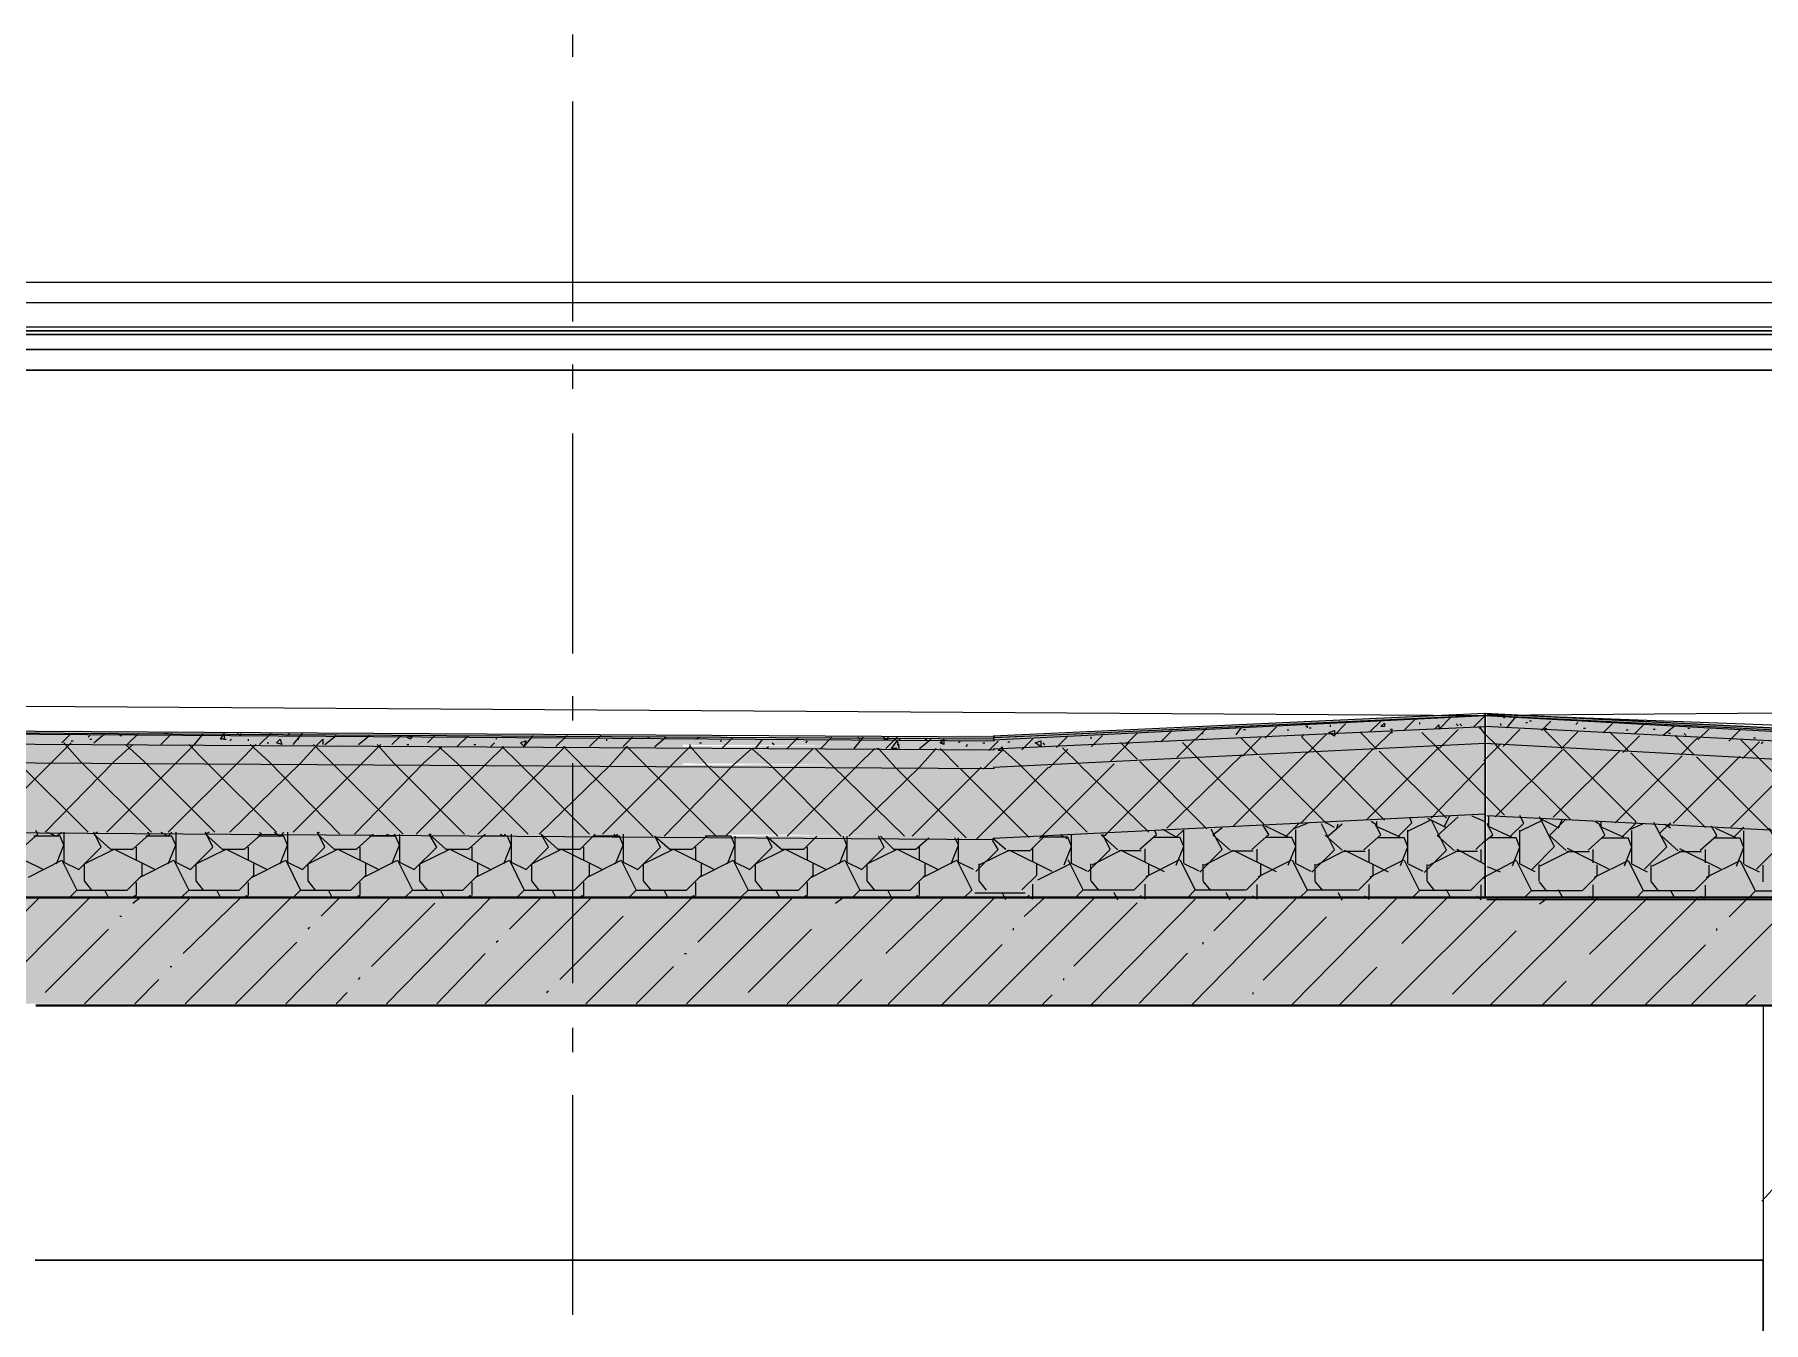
# Model space of a CAD drawing. Header units: millimetres. Extents: x -135211 to 49383, y -8033 to 228499.
# Drawn here: x -66370 to -62445, y 10819 to 13744 of the extents above; entities that cross this region are included whole.
import ezdxf

# ---------------------------------------------------------------- set-up
doc = ezdxf.new("R2010")
doc.units = ezdxf.units.MM
doc.layers.add('PDF _Геометрия', color=7, linetype='Continuous', true_color=0x1d1d1d)
doc.layers.add('PDF _Сплошная заливка', color=7, linetype='Continuous', true_color=0xffffff)

msp = doc.modelspace()

# ---------------------------------------------------------------- hatches: boundary and pattern name
at = {"layer": 'PDF _Сплошная заливка', "transparency": 33554559}
h = msp.add_hatch(color=256, dxfattribs=at)
h.paths.add_polyline_path([(-63163, 12198.6), (-63332.3, 12190.1), (-63421.2, 12185.9), (-63590.6, 12177.4), (-63679.5, 12173.2), (-63848.8, 12164.7), (-63937.7, 12160.5), (-64107, 12152), (-64797, 12147.8), (-64797, 12152), (-66007.6, 12160.5), (-66608.7, 12164.7), (-67819.4, 12173.2), (-68424.7, 12173.2), (-68424.7, 12147.8), (-67730.5, 12147.8), (-65647.8, 12135.1), (-64957.8, 12130.9), (-64102.8, 12126.6), (-64102.8, 12130.9), (-63171.5, 12173.2), (-63078.4, 12173.2), (-63078.4, 12198.6)])
h.paths.add_polyline_path([(-76467.6, 12274.8), (-76985.2, 12286), (-77245.3, 12286), (-77245.3, 12262.1), (-77047.5, 12262.1), (-76852.8, 12257.9), (-76653.8, 12253.6), (-76459.1, 12249.4), (-76260.1, 12245.2), (-76065.4, 12240.9), (-75866.5, 12236.7), (-75671.7, 12232.5), (-75472.8, 12228.2), (-75083.3, 12219.8), (-74884.4, 12215.5), (-74689.7, 12211.3), (-74490.7, 12207.1), (-74296, 12202.8), (-74097, 12198.6), (-73902.3, 12194.4), (-73703.4, 12190.1), (-73313.9, 12181.7), (-72615.5, 12177.4), (-71921.2, 12173.2), (-71222.8, 12169), (-70528.6, 12164.7), (-69720, 12160.5), (-69720, 12181.7), (-70325.4, 12185.9), (-71544.5, 12194.4), (-72149.8, 12198.6), (-73369, 12207.1), (-73559.4, 12211.3), (-74338.3, 12228.2), (-74528.8, 12232.5), (-75307.7, 12249.4), (-75498.2, 12253.6), (-76277.1, 12270.6)])
h = msp.add_hatch(color=256, dxfattribs=at)
h.paths.add_polyline_path([(-63171.5, 12173.2), (-64102.8, 12130.9), (-64898.6, 12126.6), (-64898.6, 12130.9), (-65605.5, 12135.1), (-66308.2, 12139.3), (-67015.1, 12143.6), (-67717.8, 12147.8), (-68424.7, 12147.8), (-68424.7, 12105.5), (-67730.5, 12105.5), (-65647.8, 12092.8), (-64957.8, 12088.5), (-64107, 12084.3), (-64107, 12088.5), (-63937.7, 12097), (-63848.8, 12101.2), (-63679.5, 12109.7), (-63590.6, 12113.9), (-63421.2, 12122.4), (-63332.3, 12126.6), (-63163, 12135.1), (-63078.4, 12135.1), (-63078.4, 12173.2)])
h.paths.add_polyline_path([(-76467.6, 12249.4), (-76986, 12260.7), (-77245.3, 12260.7), (-77245.3, 12224), (-77047.5, 12224), (-76852.8, 12219.8), (-76653.8, 12215.5), (-76459.1, 12211.3), (-76260.1, 12207.1), (-76065.4, 12202.8), (-75866.5, 12198.6), (-75671.7, 12194.4), (-75472.8, 12190.1), (-75083.3, 12181.7), (-74884.4, 12177.4), (-74689.7, 12173.2), (-74490.7, 12169), (-74296, 12164.7), (-74097, 12160.5), (-73902.3, 12156.3), (-73703.4, 12152), (-73313.9, 12143.6), (-72615.5, 12139.3), (-71921.2, 12135.1), (-71222.8, 12130.9), (-70528.6, 12126.6), (-70122.2, 12122.4), (-69720, 12118.2), (-69720, 12160.5), (-71176.2, 12169), (-71908.5, 12173.2), (-72636.6, 12177.4), (-73369, 12181.7), (-73559.4, 12185.9), (-74338.3, 12202.8), (-74528.8, 12207.1), (-75307.7, 12224), (-75498.2, 12228.2), (-76277.1, 12245.2)])
for points in [[(-51674, 12282.8), (-53473.5, 12228.2), (-53617.5, 12224), (-55217.6, 12211.3), (-55755.2, 12207.1), (-56821.9, 12198.6), (-57359.5, 12194.4), (-58426.2, 12185.9), (-58963.8, 12181.7), (-60030.6, 12173.2), (-60568.2, 12169), (-61634.9, 12160.5), (-62172.5, 12156.3), (-62236, 12152), (-62236, 12156.3), (-62997.9, 12198.6), (-63073.1, 12198.6), (-63073.1, 12173.2), (-62993.7, 12173.2), (-62316.4, 12139.3), (-62236, 12135.1), (-61943.9, 12130.9), (-61943.9, 12135.1), (-61385.1, 12139.3), (-58057.9, 12164.7), (-57499.2, 12169), (-53617.5, 12198.6), (-53473.5, 12202.8), (-51517.8, 12262.1), (-51378.2, 12262.1), (-51378.2, 12282.8)], [(-51664.3, 12257.7), (-53473.5, 12202.8), (-53617.5, 12198.6), (-54184.7, 12194.4), (-55327.6, 12185.9), (-55894.8, 12181.7), (-57609.2, 12169), (-58176.5, 12164.7), (-59890.9, 12152), (-60458.1, 12147.8), (-62172.5, 12135.1), (-62236, 12130.9), (-62236, 12135.1), (-62316.4, 12139.3), (-62993.7, 12173.2), (-63073.1, 12173.2), (-63073.1, 12135.1), (-62997.9, 12135.1), (-62236, 12092.8), (-61943.9, 12088.5), (-61943.9, 12092.8), (-54133.9, 12156.3), (-53617.5, 12160.5), (-53473.5, 12164.7), (-51517.8, 12224), (-51378.2, 12224), (-51378.2, 12257.7)], [(-51666.1, 12219.5), (-53473.5, 12164.7), (-53617.5, 12160.5), (-55217.6, 12147.8), (-55755.2, 12143.6), (-56821.9, 12135.1), (-57359.5, 12130.9), (-58426.2, 12122.4), (-58963.8, 12118.2), (-60030.6, 12109.7), (-60568.2, 12105.5), (-61634.9, 12097), (-62172.5, 12092.8), (-62236, 12088.5), (-62236, 12092.8), (-62997.9, 12135.1), (-63073.1, 12135.1), (-63073.1, 11974.2), (-62993.7, 11974.2), (-62739.7, 11961.5), (-62659.3, 11957.3), (-62320.6, 11940.4), (-62240.2, 11936.1), (-61943.9, 11931.9), (-61943.9, 11936.1), (-61385.1, 11940.4), (-59167, 11957.3), (-58608.2, 11961.5), (-56390.1, 11978.5), (-55831.3, 11982.7), (-53613.2, 11999.6), (-51517.8, 12063.1), (-51378.2, 12063.1), (-51378.2, 12219.5)], [(-51676.1, 12058.3), (-53613.2, 11999.6), (-54180.4, 11995.4), (-56466.3, 11978.5), (-57033.5, 11974.2), (-59319.4, 11957.3), (-59886.6, 11953.1), (-62172.5, 11936.1), (-62240.2, 11931.9), (-62240.2, 11936.1), (-62320.6, 11940.4), (-62659.3, 11957.3), (-62739.7, 11961.5), (-62993.7, 11974.2), (-63073.1, 11974.2), (-63073.1, 11783.8), (-51378.2, 11783.8), (-51378.2, 12058.3)]]:
    msp.add_hatch(color=256, dxfattribs=at).paths.add_polyline_path(points)
h = msp.add_hatch(color=256, dxfattribs=at)
h.paths.add_polyline_path([(-63163, 12135.1), (-63332.3, 12126.6), (-63421.2, 12122.4), (-63590.6, 12113.9), (-63679.5, 12109.7), (-63848.8, 12101.2), (-63937.7, 12097), (-64107, 12088.5), (-64898.6, 12084.3), (-64898.6, 12088.5), (-65605.5, 12092.8), (-66308.2, 12097), (-67015.1, 12101.2), (-67717.8, 12105.5), (-68424.7, 12105.5), (-68424.7, 11948.8), (-67844.8, 11948.8), (-67269.1, 11944.6), (-66689.2, 11940.4), (-66113.5, 11936.1), (-65533.5, 11931.9), (-64957.8, 11927.7), (-64107, 11923.4), (-64107, 11927.7), (-63937.7, 11936.1), (-63848.8, 11940.4), (-63679.5, 11948.8), (-63590.6, 11953.1), (-63421.2, 11961.5), (-63332.3, 11965.8), (-63163, 11974.2), (-63078.4, 11974.2), (-63078.4, 12135.1)])
h.paths.add_polyline_path([(-76467.6, 12211.3), (-76976.9, 12222.4), (-77245.3, 12222.4), (-77245.3, 12063.1), (-77047.5, 12063.1), (-76852.8, 12058.9), (-76653.8, 12054.7), (-76459.1, 12050.4), (-76260.1, 12046.2), (-76065.4, 12042), (-75866.5, 12037.7), (-75671.7, 12033.5), (-75472.8, 12029.3), (-75083.3, 12020.8), (-74884.4, 12016.6), (-74689.7, 12012.3), (-74490.7, 12008.1), (-74296, 12003.9), (-74097, 11999.6), (-73902.3, 11995.4), (-73703.4, 11991.2), (-73313.9, 11982.7), (-72615.5, 11978.5), (-71921.2, 11974.2), (-71222.8, 11970), (-70528.6, 11965.8), (-69720, 11961.5), (-69720, 12118.2), (-70325.4, 12122.4), (-71544.5, 12130.9), (-72149.8, 12135.1), (-73369, 12143.6), (-73559.4, 12147.8), (-74338.3, 12164.7), (-74528.8, 12169), (-75307.7, 12185.9), (-75498.2, 12190.1), (-76277.1, 12207.1)])
h = msp.add_hatch(color=256, dxfattribs=at)
h.paths.add_polyline_path([(-63163, 11974.2), (-63332.3, 11965.8), (-63421.2, 11961.5), (-63590.6, 11953.1), (-63679.5, 11948.8), (-63848.8, 11940.4), (-63937.7, 11936.1), (-64107, 11927.7), (-64797, 11923.4), (-64797, 11927.7), (-66007.6, 11936.1), (-66608.7, 11940.4), (-67819.4, 11948.8), (-68424.7, 11948.8), (-68424.7, 11783.8), (-63078.4, 11783.8), (-63078.4, 11974.2)])
h.paths.add_polyline_path([(-76078.1, 12042), (-76974.2, 12061.5), (-77245.3, 12061.5), (-77245.3, 11783.8), (-69720, 11783.8), (-69720, 11961.5), (-72632.4, 11978.5), (-73364.7, 11982.7), (-73555.2, 11986.9), (-74528.8, 12008.1), (-74719.3, 12012.3), (-75887.6, 12037.7)])
h = msp.add_hatch(color=256, dxfattribs=at)
h.paths.add_polyline_path([(-77648.6, 11783.8), (-77648.6, 11542.8), (-69245.9, 11542.8), (-69245.9, 11783.8)])
h.paths.add_polyline_path([(-50951, 11783.8), (-68898.8, 11783.8), (-68898.8, 11542.8), (-50951, 11542.8)])

# ---------------------------------------------------------------- linework, layer by layer
at = {"layer": 'PDF _Геометрия', "color": 7, "lineweight": 9}
for points in [[(-65148.3, 13692.9), (-65148.3, 13743.7)], [(-65148.3, 13091.8), (-65148.3, 13591.3)], [(-51144, 13180.9), (-68449.9, 13180.9)], [(-51144, 13134), (-68449.9, 13134)], [(-51144, 13079.2), (-68449.9, 13079.2)], [(-65148.3, 12939.4), (-65148.3, 12994.4)], [(-65148.3, 12338.3), (-65148.3, 12837.8)], [(-63073.1, 11779.2), (-51372.2, 11779.2), (-51372.2, 12058.3), (-51372.2, 12219.5), (-51372.2, 12257.7), (-51372.2, 12282.8), (-51372.2, 12287.3), (-51372.2, 12291.3), (-53611.9, 12219.5)], [(-63069.1, 12198.2), (-51380.9, 12291.6), (-53611.9, 12219.3)], [(-68415.3, 12231.4), (-63076.7, 12197.4), (-64190.2, 12146.6)], [(-65148.3, 12185.9), (-65148.3, 12240.9)], [(-63081, 12201.3), (-63076.7, 12201.3), (-63076.7, 12197), (-63076.7, 12171.6), (-63076.7, 12133.7), (-63076.7, 11972.8), (-63076.7, 11782.2), (-68423, 11782.2)], [(-64191, 12147.6), (-68420.1, 12173)], [(-63076.7, 11782.2), (-63076.7, 11972.8), (-63076.7, 12133.7), (-63076.7, 12171.6), (-63076.7, 12197), (-63076.7, 12201.3), (-64194.1, 12150.5)], [(-63072.6, 12201.5), (-62234.4, 12159.3), (-63077, 12201.5)], [(-63076.7, 12197), (-63076.7, 12197)], [(-63076.7, 12197), (-63076.7, 12197)], [(-63071.1, 12199.8), (-61944.9, 12157.4), (-62232.6, 12157.4)], [(-63068, 12197.2), (-63068, 12197.2)], [(-65148.3, 11589), (-65148.3, 12088.5)], [(-62445, 11540.1), (-62445, 7209.7), (-62445, 7442.4), (-63295.9, 7442.4), (-62445, 7442.4), (-62445, 10960.1), (-66369.1, 10960.1), (-62445, 10960.1)], [(-63559.3, 11537), (-66366.2, 11537)], [(-65148.3, 11432.4), (-65148.3, 11487.4)], [(-65148.3, 10835.5), (-65148.3, 11335.1)], [(-62445, 11133.8), (-62445, 6714.4), (-66369.1, 6714.4)], [(-62445, 10592), (-62445, 10892.4)]]:
    msp.add_lwpolyline(points, dxfattribs=at)
for points in [[(-51144, 13070.6), (-68449.9, 13070.6)], [(-51144, 13062.1), (-68449.9, 13062.1)], [(-68449.9, 13028.3), (-51144, 13028.3)], [(-68449.9, 12981.5), (-51144, 12981.5)], [(-63068, 12197.2), (-63072.3, 12197.2)]]:
    msp.add_lwpolyline(points, close=True, dxfattribs=at)
at = {"layer": 'PDF _Геометрия', "color": 7, "lineweight": 20}
for points in [[(-64194.1, 12141.9), (-63076.7, 12197), (-64194.1, 12146.2)], [(-63076.7, 12171.6), (-64194.1, 12120.8)], [(-62234.4, 12154.9), (-63077, 12197.2), (-62234.4, 12150.6)], [(-62234.4, 12129.7), (-63077, 12171.9)], [(-64191, 12143.4), (-68420.1, 12168.8), (-64191, 12139.2)], [(-64191, 12118), (-68420.1, 12143.4)], [(-63076.7, 12133.7), (-64194.1, 12078.7)], [(-62234.4, 12087), (-63077, 12133.6)], [(-64191, 12075.7), (-68420.1, 12101.1)], [(-64191, 11914.8), (-68420.1, 11944.4)], [(-63076.7, 11972.8), (-64194.1, 11917.8)], [(-62234.4, 11926.8), (-63072.6, 11969)]]:
    msp.add_lwpolyline(points, dxfattribs=at)
at = {"layer": 'PDF _Геометрия', "lineweight": 9}
for points in [[(-63642.3, 12153.1), (-63629.5, 12170.2)], [(-63607.5, 12173.3), (-63603.2, 12173.3)], [(-63575.8, 12146), (-63550.5, 12171.6)], [(-63484.6, 12173.5), (-63480.3, 12173.5)], [(-63480.3, 12173.5), (-63480.3, 12173.5)], [(-63480.3, 12168.8), (-63480.3, 12173.1)], [(-63427.7, 12171.5), (-63427.7, 12175.8)], [(-63417.9, 12153.1), (-63392.6, 12178.8)], [(-63338.9, 12158.9), (-63313.6, 12184.2)], [(-63260, 12164.4), (-63234.7, 12189.7)], [(-63225.9, 12181.3), (-63225.9, 12177.4)], [(-63190.6, 12167), (-63182, 12175.6), (-63182, 12167)], [(-63181.1, 12166.2), (-63155.7, 12191.5)], [(-63142.5, 12178.1), (-63138.2, 12173.8)], [(-63133.7, 12177.9), (-63129.4, 12174)], [(-63102.1, 12171.6), (-63076.7, 12197)], [(-63089.8, 12168), (-63085.5, 12172.3)], [(-63076.7, 12154.8), (-63089.6, 12171.6)], [(-63076.7, 12197), (-63076.7, 12197)], [(-63041.6, 12178.8), (-63041.6, 12174.5)], [(-63037.2, 12195.4), (-63032.9, 12191)], [(-63027.7, 12169.2), (-63006.5, 12194.7)], [(-62984.5, 12181), (-62980.2, 12181)], [(-62975.8, 12185.1), (-62971.5, 12185.1)], [(-62948.7, 12162.9), (-62927.6, 12184)], [(-62870.5, 12177), (-62866.2, 12181.3)], [(-62808.4, 12157.5), (-62787.2, 12178.7)], [(-62738.2, 12154.8), (-62717, 12176)], [(-62672.4, 12152.2), (-62646.8, 12173.4)], [(-66486, 11936.1), (-66329.4, 12092.8), (-66287, 12135.1)], [(-66248.9, 11931.9), (-66409.8, 12092.8), (-66447.9, 12135.1)], [(-66346.3, 11931.9), (-66189.7, 12092.8), (-66147.3, 12130.9)], [(-66337.8, 12139.3), (-66337.8, 12139.3)], [(-66316.7, 12152), (-66316.7, 12152)], [(-66308.2, 12135.1), (-66287, 12156.3)], [(-66105, 11931.9), (-66265.9, 12092.8), (-66304, 12135.1)], [(-66287, 12139.3), (-66282.8, 12139.3)], [(-66248.9, 12147.8), (-66244.7, 12152)], [(-66244.7, 12143.6), (-66240.5, 12143.6)], [(-66236.2, 12135.1), (-66210.8, 12156.3)], [(-66206.6, 11931.9), (-66045.7, 12092.8), (-66007.6, 12130.9), (-65986.5, 12156.3)], [(-66177, 12152), (-66172.7, 12152)], [(-65961.1, 11931.9), (-66121.9, 12092.8), (-66164.3, 12130.9)], [(-66160, 12130.9), (-66134.6, 12156.3)], [(-66083.8, 12130.9), (-66058.4, 12156.3)], [(-66075.4, 12156.3), (-66075.4, 12156.3)], [(-66075.4, 12156.3), (-66066.9, 12156.3)], [(-66066.9, 12156.3), (-66066.9, 12156.3)], [(-66066.9, 11931.9), (-65906.1, 12092.8), (-65868, 12130.9)], [(-65821.4, 11931.9), (-65982.2, 12092.8), (-66020.3, 12130.9)], [(-65939.9, 12143.6), (-65935.7, 12143.6)], [(-65927.2, 12139.3), (-65923, 12143.6)], [(-65927.2, 11931.9), (-65766.4, 12088.5), (-65728.3, 12130.9), (-65715.6, 12143.6), (-65715.6, 12130.9)], [(-65910.3, 12156.3), (-65910.3, 12156.3)], [(-65910.3, 12156.3), (-65901.8, 12152), (-65901.8, 12156.3)], [(-65884.9, 12139.3), (-65884.9, 12143.6)], [(-65677.5, 11927.7), (-65838.3, 12092.8), (-65880.7, 12130.9)], [(-65859.5, 12130.9), (-65834.1, 12156.3)], [(-65842.6, 12135.1), (-65838.3, 12135.1)], [(-65796, 12152), (-65791.8, 12156.3)], [(-65783.3, 12130.9), (-65762.1, 12156.3)], [(-65783.3, 11931.9), (-65626.7, 12088.5), (-65584.3, 12130.9)], [(-65774.8, 12143.6), (-65770.6, 12143.6)], [(-65533.5, 11927.7), (-65694.4, 12088.5), (-65736.7, 12130.9)], [(-65711.3, 12130.9), (-65685.9, 12152)], [(-65685.9, 12130.9), (-65685.9, 12130.9)], [(-65685.9, 12130.9), (-65685.9, 12130.9)], [(-65635.1, 12130.9), (-65609.7, 12152)], [(-65393.9, 11927.7), (-65554.7, 12088.5), (-65592.8, 12130.9)], [(-65558.9, 12130.9), (-65537.8, 12152)], [(-65525.1, 12130.9), (-65520.8, 12130.9)], [(-65478.5, 12135.1), (-65461.6, 12152)], [(-65431.9, 12143.6), (-65431.9, 12143.6)], [(-65410.8, 12126.6), (-65385.4, 12152)], [(-65372.7, 12130.9), (-65368.5, 12130.9)], [(-65334.6, 12126.6), (-65326.1, 12135.1)], [(-65321.9, 12147.8), (-65321.9, 12143.6)], [(-65313.4, 12147.8), (-65313.4, 12147.8)], [(-65258.4, 12126.6), (-65254.2, 12139.3), (-65266.9, 12135.1), (-65258.4, 12126.6), (-65237.2, 12152)], [(-65258.4, 12147.8), (-65258.4, 12147.8)], [(-65186.4, 12126.6), (-65161, 12152)], [(-65110.2, 12126.6), (-65084.8, 12152)], [(-65080.6, 11927.7), (-64924, 12084.3), (-64881.7, 12126.6), (-64881.7, 12130.9)], [(-65072.1, 12143.6), (-65072.1, 12139.3)], [(-65067.9, 12135.1), (-65067.9, 12135.1)], [(-65034, 12126.6), (-65012.9, 12147.8)], [(-64979, 12147.8), (-64974.8, 12147.8)], [(-64962.1, 12126.6), (-64936.7, 12147.8)], [(-64869, 12143.6), (-64860.5, 12147.8)], [(-64860.5, 12135.1), (-64856.3, 12135.1)], [(-64813.9, 12139.3), (-64809.7, 12139.3)], [(-64809.7, 12122.4), (-64784.3, 12147.8)], [(-64733.5, 12122.4), (-64716.6, 12143.6)], [(-64695.4, 12135.1), (-64691.2, 12130.9)], [(-64661.5, 12122.4), (-64636.1, 12147.8)], [(-64619.2, 12135.1), (-64615, 12139.3)], [(-64585.3, 12122.4), (-64559.9, 12147.8)], [(-64509.1, 12122.4), (-64488, 12147.8)], [(-64500.7, 12147.8), (-64496.4, 12143.6)], [(-64432.9, 12147.8), (-64432.9, 12143.6), (-64441.4, 12143.6), (-64441.4, 12147.8)], [(-64437.2, 12122.4), (-64411.8, 12147.8)], [(-64411.8, 12122.4), (-64424.5, 12122.4), (-64411.8, 12139.3), (-64407.5, 12122.4)], [(-64411.8, 12130.9), (-64407.5, 12130.9)], [(-64407.5, 12143.6), (-64403.3, 12139.3)], [(-64361, 12122.4), (-64335.6, 12143.6)], [(-64348.3, 12143.6), (-64344.1, 12143.6)], [(-64344.1, 12143.6), (-64344.1, 12143.6)], [(-64344.1, 12139.3), (-64344.1, 12139.3)], [(-64310.2, 12139.3), (-64310.2, 12135.1)], [(-64272.1, 12135.1), (-64267.9, 12139.3)], [(-64255.2, 12126.6), (-64250.9, 12130.9)], [(-64217.1, 12135.1), (-64212.8, 12135.1)], [(-64203.4, 12117.5), (-64182.3, 12138.7)], [(-64160.2, 12137.6), (-64155.9, 12137.6)], [(-64128.7, 12119), (-64103.3, 12144.4)], [(-64120.9, 12131.8), (-64120.9, 12131.8)], [(-64081.2, 12134.9), (-64077, 12130.7)], [(-64049.8, 12124.4), (-64024.3, 12149.9)], [(-63971.7, 12148.4), (-63971.7, 12144.1)], [(-63970.9, 12126.2), (-63945.4, 12151.7)], [(-63926.5, 12093.8), (-63884, 12136.3)], [(-63866.4, 12097.6), (-63904.7, 12135.9)], [(-63891.9, 12132), (-63866.4, 12157.1)], [(-63826.8, 12138.8), (-63822.5, 12138.8)], [(-63813, 12137.6), (-63787.4, 12162.7)], [(-63778.7, 12141.9), (-63778.7, 12141.9)], [(-63777, 12101.5), (-63734.8, 12143.7)], [(-63726, 12097.2), (-63764, 12135.6)], [(-63734.1, 12142.9), (-63708.5, 12168.5)], [(-63721.5, 12156.1), (-63717.2, 12156.1)], [(-63721.5, 12143.7), (-63717.2, 12143.7)], [(-63699.7, 12138.7), (-63699.7, 12138.7)], [(-63594.4, 12109.3), (-63632.4, 12147.3)], [(-63627.9, 12104.7), (-63585.6, 12147)], [(-63625, 12165.1), (-63620.7, 12165.1)], [(-63612, 12152.8), (-63612, 12152.8)], [(-63524.2, 12162), (-63524.2, 12166.3)], [(-63493.4, 12148.2), (-63489.1, 12152.5)], [(-63454, 12109.2), (-63492.1, 12147.3)], [(-63478.9, 12112.4), (-63436.5, 12154.7)], [(-63475.9, 12168.9), (-63471.6, 12168.9)], [(-63383.8, 12169.5), (-63383.8, 12169.5)], [(-63322.4, 12121), (-63360.6, 12159.2)], [(-63329.8, 12119.8), (-63287.3, 12162.2)], [(-63291.6, 12166.1), (-63287.3, 12166.1)], [(-63291.6, 12158.4), (-63287.3, 12158.4)], [(-63287.3, 12158.4), (-63287.3, 12158.4)], [(-63182, 12120.6), (-63220.3, 12158.8)], [(-63180.3, 12123.1), (-63138.2, 12165.6)], [(-63079.5, 12094), (-63041.6, 12132.3)], [(-63050.4, 12128.7), (-63075.8, 12154.1)], [(-62883.7, 11961.7), (-63052.8, 12130.8)], [(-63035.7, 12126.8), (-62997.8, 12165.1)], [(-62901.3, 12123), (-62943.5, 12165.3)], [(-62940.7, 12167.4), (-62936.4, 12167.4)], [(-62904.1, 12121.7), (-62866.2, 12160.2)], [(-62883.7, 12164.9), (-62883.7, 12164.9)], [(-62852.9, 12168), (-62848.6, 12168)], [(-62752.1, 12117.9), (-62794.5, 12160.3)], [(-62763.8, 12113.1), (-62725.8, 12151.1)], [(-62756.4, 12164.6), (-62752.1, 12164.6)], [(-62708.2, 12159), (-62708.2, 12159)], [(-62695, 12166.4), (-62690.7, 12166.4)], [(-62659.9, 12157.1), (-62655.6, 12157.1)], [(-62602.9, 12108.6), (-62645.4, 12151)], [(-62632.3, 12108), (-62594.2, 12146.1)], [(-62624.8, 12156.1), (-62620.5, 12151.8)], [(-62616, 12168.5), (-62611.7, 12168.5)], [(-62593.4, 12141.8), (-62567.8, 12167)], [(-62567.8, 12157.9), (-62567.8, 12157.9)], [(-62523.3, 12139), (-62497.7, 12164.6)], [(-62453.8, 12098.9), (-62496.3, 12141.5)], [(-62492, 12099.4), (-62453.8, 12137.6)], [(-62466.9, 12146.4), (-62462.6, 12146.4)], [(-62449.4, 12133.1), (-62445, 12137.5)], [(-65643.6, 11927.7), (-65487, 12088.5), (-65444.6, 12126.6)], [(-65503.9, 11927.7), (-65343.1, 12088.5), (-65305, 12126.6)], [(-65249.9, 11927.7), (-65410.8, 12088.5), (-65453.1, 12126.6)], [(-65364.2, 11927.7), (-65203.4, 12088.5), (-65165.3, 12126.6)], [(-65110.2, 11927.7), (-65271.1, 12088.5), (-65309.2, 12126.6)], [(-65224.5, 11927.7), (-65063.7, 12084.3), (-65025.6, 12126.6), (-64983.2, 12084.3), (-64822.4, 11923.4)], [(-64966.3, 11923.4), (-65127.2, 12084.3), (-65169.5, 12126.6)], [(-64940.9, 11923.4), (-64784.3, 12084.3), (-64742, 12122.4), (-64699.6, 12084.3), (-64538.8, 11923.4)], [(-64682.7, 11923.4), (-64843.6, 12084.3), (-64881.7, 12126.6)], [(-64801.2, 11923.4), (-64640.4, 12084.3), (-64602.3, 12122.4)], [(-64708.1, 12122.4), (-64703.9, 12126.6)], [(-64661.5, 11923.4), (-64500.7, 12084.3), (-64462.6, 12122.4)], [(-64394.8, 11923.4), (-64559.9, 12084.3), (-64598, 12122.4)], [(-64521.8, 11923.4), (-64361, 12080.1), (-64322.9, 12122.4)], [(-64458.3, 12122.4), (-64454.1, 12122.4), (-64416, 12080.1), (-64255.2, 11919.2)], [(-64272.1, 12080.1), (-64314.4, 12122.4)], [(-64284.8, 12122.4), (-64284.8, 12122.4)], [(-64215.8, 12075.1), (-64173.5, 12117.4)], [(-64129.6, 12081.9), (-64172, 12120)], [(-64066.8, 12078.1), (-64024.3, 12120.6)], [(-63998, 12085.7), (-64036.2, 12123.9)], [(-63939.4, 11925.5), (-63769.9, 12095)], [(-63708.5, 11940), (-63860.7, 12092.6)], [(-63799, 11941), (-63629.5, 12106.1)], [(-63576.9, 11948), (-63729.4, 12100.5)], [(-63649.7, 11944.7), (-63480.3, 12113.6)], [(-63436.5, 11951.8), (-63588.9, 12104.2)], [(-63496.2, 11952), (-63331.2, 12121.3)], [(-63304.9, 11959.6), (-63457.1, 12112.2)], [(-63347, 11959.5), (-63182, 12124.5)], [(-63164.5, 11963.6), (-63317, 12116.2)], [(-63199.4, 11964.2), (-63076.7, 12091.1)], [(-63076.7, 12015), (-63186.9, 12125.1)], [(-63053.5, 11966.9), (-62901.3, 12119.1)], [(-62922.2, 11966.2), (-62769.6, 12118.3)], [(-62764.4, 11922.6), (-62734.6, 11952.4), (-62734.6, 11956.3), (-62899.7, 12121.5)], [(-62781.7, 11953.2), (-62629.3, 12105.6)], [(-62576.6, 11943.1), (-62746, 12112.5)], [(-62649.9, 11952.5), (-62497.7, 12104.8)], [(-62427.5, 11933.6), (-62596.8, 12102.9)], [(-62518.6, 11943.6), (-62366, 12096.1)], [(-62287.1, 11932.2), (-62456.3, 12101.4)], [(-64377.9, 11923.4), (-64221.3, 12080.1)], [(-64112.1, 11920.2), (-64268.9, 12077.1)], [(-64233.2, 11914.7), (-64068.2, 12079.7)], [(-63980.5, 11932.3), (-64132.9, 12084.7)], [(-64088.2, 11917.9), (-63919, 12087.5)], [(-63840.1, 11932), (-63996.7, 12084.4)], [(-63032.9, 11971.1), (-63079.4, 12017.5)], [(-66481.8, 11936.1), (-66490.2, 11927.7), (-66452.1, 11893.8), (-66401.3, 11893.8), (-66363.2, 11927.7), (-66367.5, 11936.1)], [(-63860.4, 11893.2), (-63822.5, 11926.9), (-63826.8, 11935.4)], [(-63778.7, 11921.2), (-63808.5, 11938.3)], [(-63761.1, 11861.6), (-63761.1, 11937.4), (-63778.2, 11920.8)], [(-63724.1, 11841.5), (-63673.4, 11892.7), (-63699, 11939.1)], [(-63694.7, 11925.9), (-63673.4, 11943)], [(-63606.1, 11892.5), (-63568.1, 11926.6), (-63580.9, 11947.6)], [(-63524.2, 11920.9), (-63575.1, 11946.1)], [(-63527.4, 11924), (-63497.9, 11953.5)], [(-63509.9, 11940.4), (-63480.3, 11952.8)], [(-63506.7, 11861.1), (-63506.7, 11937.2)], [(-63497.9, 11953.5), (-63497.9, 11953.5)], [(-63469.9, 11841.1), (-63418.9, 11892), (-63448.5, 11951.1)], [(-63418.9, 11942.6), (-63439.9, 11955)], [(-63435.2, 11921.3), (-63401.4, 11950.9)], [(-63414.4, 11938.4), (-63410.2, 11951.2)], [(-63351.8, 11892.1), (-63313.6, 11926), (-63326.5, 11951.3)], [(-63322.4, 11947.8), (-63335.3, 11956.4)], [(-63269.8, 11920.5), (-63324.7, 11945.8)], [(-63322.4, 11943.5), (-63322.4, 11956.4)], [(-63273.1, 11923.4), (-63243.4, 11953), (-63247.7, 11965.9)], [(-63252.2, 11860.7), (-63252.2, 11936.6)], [(-63250.3, 11935.2), (-63199.6, 11960.5)], [(-63215.2, 11840.7), (-63164.5, 11891.4), (-63198.4, 11959.3)], [(-63164.5, 11942.1), (-63207, 11963.2)], [(-63184.6, 11924.5), (-63138.2, 11966.6)], [(-63168.6, 11945.7), (-63155.7, 11971.1)], [(-63076.7, 11955.6), (-63106.4, 11968.5)], [(-63076, 11912.9), (-63059.2, 11925.8), (-63072.1, 11951.2)], [(-63068, 11947.6), (-63072.3, 11951.5)], [(-63015.3, 11920.1), (-63070.4, 11945.6)], [(-63068, 11943.3), (-63068, 11968.7)], [(-63018.7, 11923.2), (-62989, 11952.5), (-62997.6, 11969.8)], [(-62997.8, 11860.2), (-62997.8, 11936.4)], [(-62996, 11934.9), (-62945.1, 11959.9)], [(-62969.7, 11848.3), (-62918.8, 11899.2), (-62952.9, 11966.9)], [(-62910, 11941.7), (-62952.3, 11962.8)], [(-62892.5, 11890.3), (-62930.4, 11924.4), (-62892.5, 11962.3)], [(-62909.9, 11941.4), (-62901.3, 11962.6)], [(-62842.8, 11891.4), (-62804.7, 11925.1), (-62817.3, 11950.6)], [(-62813.5, 11946.9), (-62826, 11955.6)], [(-62760.9, 11919.7), (-62815.8, 11944.8)], [(-62813.5, 11942.6), (-62813.5, 11955.6)], [(-62746.8, 11939), (-62717, 11951.6)], [(-62743.3, 11859.7), (-62743.3, 11936.2)], [(-62715, 11847.9), (-62664.4, 11898.9), (-62693.8, 11953.9)], [(-62659.9, 11945.1), (-62655.6, 11953.7), (-62681.1, 11928.2)], [(-62655.6, 11941.2), (-62668.1, 11949.8)], [(-62588.4, 11891), (-62550.3, 11924.8), (-62562.9, 11946)], [(-62506.4, 11919.3), (-62552.8, 11940.5)], [(-62493.2, 11939.3), (-62488.9, 11943.7), (-62510.1, 11922.4)], [(-62488.9, 11859.5), (-62488.9, 11935.4)], [(-62460.7, 11847.8), (-62409.9, 11898.6), (-62431.2, 11940.7)], [(-66320.9, 11860), (-66304, 11902.3), (-66312.4, 11923.4), (-66371.7, 11923.4)], [(-66342.1, 11931.9), (-66320.9, 11923.4), (-66308.2, 11931.9)], [(-66304, 11931.9), (-66304, 11864.2), (-66270.1, 11847.3), (-66219.3, 11898), (-66236.2, 11931.9)], [(-66227.8, 11931.9), (-66236.2, 11927.7), (-66198.1, 11893.8), (-66147.3, 11893.8), (-66109.2, 11927.7), (-66113.5, 11931.9)], [(-66138.9, 11868.4), (-66138.9, 11898)], [(-66066.9, 11860), (-66050, 11902.3), (-66058.4, 11923.4), (-66117.7, 11923.4)], [(-66083.8, 11931.9), (-66066.9, 11923.4), (-66058.4, 11931.9)], [(-66050, 11931.9), (-66050, 11864.2), (-66016.1, 11847.3), (-65965.3, 11898), (-65982.2, 11931.9)], [(-65973.8, 11931.9), (-65982.2, 11927.7), (-65944.2, 11893.8), (-65893.4, 11893.8), (-65855.3, 11927.7), (-65859.5, 11931.9)], [(-65884.9, 11868.4), (-65884.9, 11898)], [(-65812.9, 11860), (-65796, 11902.3), (-65804.5, 11923.4), (-65863.7, 11923.4)], [(-65825.6, 11931.9), (-65812.9, 11923.4), (-65804.5, 11931.9)], [(-65796, 11931.9), (-65796, 11864.2), (-65762.1, 11847.3), (-65711.3, 11898), (-65728.3, 11931.9)], [(-65724, 11931.9), (-65728.3, 11927.7), (-65690.2, 11893.8), (-65639.4, 11893.8), (-65601.3, 11927.7)], [(-65630.9, 11868.4), (-65630.9, 11898)], [(-65558.9, 11860), (-65542, 11902.3), (-65550.5, 11923.4), (-65609.7, 11923.4)], [(-65601.3, 11927.7), (-65601.3, 11927.7)], [(-65571.6, 11927.7), (-65558.9, 11923.4), (-65550.5, 11927.7)], [(-65542, 11927.7), (-65542, 11864.2), (-65508.1, 11847.3), (-65457.3, 11898), (-65474.3, 11927.7), (-65436.2, 11893.8), (-65385.4, 11893.8), (-65347.3, 11927.7)], [(-65474.3, 11927.7), (-65470, 11927.7)], [(-65376.9, 11868.4), (-65376.9, 11898)], [(-65305, 11860), (-65288, 11902.3), (-65296.5, 11923.4), (-65355.8, 11923.4)], [(-65313.4, 11927.7), (-65305, 11923.4), (-65300.7, 11927.7)], [(-65288, 11927.7), (-65288, 11864.2), (-65254.2, 11847.3), (-65203.4, 11898), (-65220.3, 11927.7), (-65182.2, 11893.8), (-65131.4, 11893.8), (-65097.5, 11927.7)], [(-65220.3, 11927.7), (-65220.3, 11927.7)], [(-65122.9, 11868.4), (-65122.9, 11898)], [(-65051, 11860), (-65034, 11902.3), (-65042.5, 11923.4), (-65101.8, 11923.4)], [(-65055.2, 11927.7), (-65051, 11923.4), (-65046.7, 11927.7)], [(-65034, 11927.7), (-65034, 11864.2), (-65000.2, 11847.3), (-64949.4, 11898), (-64962.1, 11923.4), (-64928.2, 11893.8), (-64877.4, 11893.8), (-64843.6, 11923.4)], [(-64869, 11868.4), (-64869, 11898)], [(-64797, 11860), (-64780.1, 11902.3), (-64788.5, 11923.4), (-64847.8, 11923.4)], [(-64797, 11923.4), (-64797, 11923.4)], [(-64797, 11923.4), (-64797, 11923.4)], [(-64780.1, 11923.4), (-64780.1, 11864.2), (-64746.2, 11847.3), (-64695.4, 11898), (-64708.1, 11923.4), (-64674.2, 11893.8), (-64623.4, 11893.8), (-64593.8, 11923.4)], [(-64615, 11868.4), (-64615, 11898)], [(-64543, 11860), (-64526.1, 11902.3), (-64534.5, 11923.4)], [(-64526.1, 11923.4), (-64526.1, 11864.2), (-64492.2, 11847.3), (-64441.4, 11898), (-64454.1, 11923.4)], [(-64449.9, 11923.4), (-64420.2, 11893.8), (-64369.4, 11893.8), (-64339.8, 11919.2)], [(-64361, 11868.4), (-64361, 11898)], [(-64289, 11860), (-64272.1, 11902.3), (-64280.6, 11919.2)], [(-64238.2, 11847.3), (-64272.1, 11864.2), (-64272.1, 11919.2)], [(-64233.1, 11842.7), (-64182.3, 11893.1), (-64195, 11914.2)], [(-64164.7, 11892.4), (-64194.4, 11917.8)], [(-64110.9, 11889.3), (-64077, 11923.3)], [(-64092, 11823.8), (-64015.6, 11862), (-64015.6, 11925.3)], [(-64083.8, 11921.5), (-64024.3, 11921.5), (-64028.6, 11917.3)], [(-64033.1, 11921.6), (-64041.6, 11925.8)], [(-64032.5, 11857.8), (-64015.6, 11899.8), (-64024.1, 11921)], [(-63978.8, 11842.3), (-63927.8, 11892.8), (-63944.8, 11926.8)], [(-63910.3, 11891.9), (-63948.5, 11925.9)], [(-63945.1, 11922.6), (-63936.6, 11926.9)], [(-63829.1, 11920.8), (-63769.9, 11920.8)], [(-63778.2, 11857.3), (-63761.1, 11899.5), (-63769.6, 11920.8)], [(-63655.8, 11891.4), (-63693.8, 11925.5)], [(-63574.9, 11920.5), (-63515.4, 11920.5)], [(-63523.8, 11856.8), (-63506.7, 11899.2), (-63515.2, 11920.1)], [(-63401.4, 11891.3), (-63439.5, 11925.2)], [(-63320.2, 11920.2), (-63261, 11920.2)], [(-63269, 11856.4), (-63252.2, 11898.9), (-63260.8, 11919.9)], [(-63146.9, 11890.8), (-63185.2, 11924.8)], [(-63097.8, 11892.4), (-63076.7, 11913.5)], [(-63066, 11919.9), (-63006.5, 11919.9)], [(-63014.6, 11855.9), (-62997.8, 11898.1), (-63006.4, 11919.6)], [(-62796, 11848.4), (-62889.3, 11895.1)], [(-62811.3, 11919.5), (-62752.1, 11919.5)], [(-62760.2, 11855.3), (-62743.3, 11897.7), (-62752, 11918.9)], [(-62638, 11889.7), (-62676.1, 11923.9)], [(-62557.1, 11919.1), (-62497.7, 11919.1)], [(-62505.8, 11855.2), (-62488.9, 11897.3), (-62497.6, 11918.5)], [(-66494.4, 11800.7), (-66511.4, 11821.9), (-66511.4, 11860), (-66443.7, 11893.8), (-66350.5, 11847.3)], [(-66384.4, 11830.3), (-66308.2, 11868.4), (-66274.3, 11800.7)], [(-66291.3, 11783.8), (-66274.3, 11800.7), (-66160, 11800.7), (-66126.2, 11834.6), (-66126.2, 11860)], [(-66240.5, 11800.7), (-66257.4, 11821.9), (-66257.4, 11860), (-66189.7, 11893.8), (-66096.5, 11847.3)], [(-66130.4, 11830.3), (-66054.2, 11868.4), (-66020.3, 11800.7)], [(-66037.3, 11783.8), (-66020.3, 11800.7), (-65906.1, 11800.7), (-65872.2, 11834.6), (-65872.2, 11860)], [(-65986.5, 11800.7), (-66003.4, 11821.9), (-66003.4, 11860), (-65935.7, 11893.8), (-65842.6, 11847.3)], [(-65876.4, 11830.3), (-65800.2, 11868.4), (-65766.4, 11800.7)], [(-65783.3, 11783.8), (-65766.4, 11800.7), (-65652.1, 11800.7), (-65618.2, 11834.6), (-65618.2, 11860)], [(-65732.5, 11800.7), (-65749.4, 11821.9), (-65749.4, 11860), (-65681.7, 11893.8), (-65588.6, 11847.3)], [(-65622.4, 11830.3), (-65546.2, 11868.4), (-65512.4, 11800.7)], [(-65529.3, 11783.8), (-65512.4, 11800.7), (-65398.1, 11800.7), (-65364.2, 11834.6), (-65364.2, 11860)], [(-65478.5, 11800.7), (-65495.4, 11821.9), (-65495.4, 11860), (-65427.7, 11893.8), (-65334.6, 11847.3)], [(-65368.5, 11830.3), (-65292.3, 11868.4), (-65258.4, 11800.7)], [(-65275.3, 11783.8), (-65258.4, 11800.7), (-65144.1, 11800.7), (-65110.2, 11834.6), (-65110.2, 11860)], [(-65224.5, 11800.7), (-65241.5, 11821.9), (-65241.5, 11860), (-65173.7, 11893.8), (-65080.6, 11847.3)], [(-65114.5, 11830.3), (-65038.3, 11868.4), (-65004.4, 11800.7)], [(-65021.3, 11783.8), (-65004.4, 11800.7), (-64890.1, 11800.7), (-64856.3, 11834.6), (-64856.3, 11860)], [(-64970.5, 11800.7), (-64987.5, 11821.9), (-64987.5, 11860), (-64919.7, 11893.8), (-64826.6, 11847.3)], [(-64860.5, 11830.3), (-64784.3, 11868.4), (-64750.4, 11800.7)], [(-64767.4, 11783.8), (-64750.4, 11800.7), (-64636.1, 11800.7), (-64602.3, 11834.6), (-64602.3, 11860)], [(-64716.6, 11800.7), (-64733.5, 11821.9), (-64733.5, 11860), (-64665.8, 11893.8), (-64572.6, 11847.3)], [(-64606.5, 11830.3), (-64530.3, 11868.4), (-64496.4, 11800.7)], [(-64513.4, 11783.8), (-64496.4, 11800.7), (-64382.1, 11800.7), (-64348.3, 11834.6), (-64348.3, 11860)], [(-64462.6, 11800.7), (-64479.5, 11821.9), (-64479.5, 11860), (-64411.8, 11893.8), (-64318.7, 11847.3)], [(-64352.5, 11830.3), (-64276.3, 11868.4), (-64242.5, 11800.7), (-64259.4, 11783.8)], [(-64208.6, 11800.7), (-64225.5, 11821.9), (-64225.5, 11860)], [(-64223.7, 11858.4), (-64155.9, 11892.3)], [(-64162.9, 11890.5), (-64112.1, 11890.5)], [(-64059.4, 11842.5), (-64152.8, 11889.2)], [(-64128.4, 11800.9), (-64094.5, 11834.8), (-64094.5, 11860.2)], [(-64103.3, 11865), (-64103.3, 11894.7)], [(-64006.2, 11784.5), (-63989.2, 11801.5), (-64023.2, 11869)], [(-63980.5, 11843.9), (-64014.4, 11860.5)], [(-63971.7, 11822.2), (-63971.7, 11860)], [(-63969.1, 11857.8), (-63901.5, 11891.8)], [(-63908.3, 11890.4), (-63857.6, 11890.4)], [(-63805, 11842.1), (-63898.2, 11888.5)], [(-63874.1, 11800.5), (-63840.1, 11834.6), (-63840.1, 11859.7)], [(-63848.9, 11864.4), (-63848.9, 11894.2)], [(-63846.1, 11831.8), (-63769.9, 11869.7)], [(-63751.8, 11784), (-63734.8, 11801), (-63768.5, 11868.8)], [(-63726, 11843.2), (-63759.7, 11860.2)], [(-63717.2, 11821.4), (-63717.2, 11859.8)], [(-63714.9, 11857.3), (-63647.1, 11891.4)], [(-63654, 11889.8), (-63603.2, 11889.8)], [(-63550.5, 11841.7), (-63643.7, 11888.3)], [(-63619.4, 11800.2), (-63585.6, 11833.9), (-63585.6, 11859.5)], [(-63594.4, 11864.2), (-63594.4, 11893.7)], [(-63591.5, 11831.1), (-63515.4, 11869.6)], [(-63497.5, 11783.8), (-63480.3, 11800.5), (-63514.1, 11868.1)], [(-63471.6, 11842.9), (-63505.4, 11860)], [(-63462.8, 11821.1), (-63462.8, 11859.2)], [(-63460.3, 11857.1), (-63392.6, 11891)], [(-63399.7, 11889.2), (-63348.7, 11889.2)], [(-63296.1, 11841.3), (-63389.2, 11887.6)], [(-63365.1, 11799.8), (-63331.2, 11833.7), (-63331.2, 11859)], [(-63340, 11863.6), (-63340, 11893.2)], [(-63337.4, 11830.9), (-63261, 11869.1)], [(-63242.6, 11783.3), (-63225.9, 11800), (-63259.8, 11867.8)], [(-63217.1, 11842.6), (-63251, 11859.4)], [(-63208.4, 11820.8), (-63208.4, 11858.6)], [(-63206.1, 11856.6), (-63138.2, 11890.5)], [(-63145, 11889.1), (-63094.3, 11889.1)], [(-63110.7, 11799), (-63076.7, 11833), (-63076.7, 11858.4), (-63140.4, 11892.4)], [(-63085.5, 11863.4), (-63085.5, 11893.1)], [(-63078.5, 11830.3), (-63006.5, 11868.6)], [(-63076.7, 11833), (-63076.7, 11858.4)], [(-62988.3, 11782.7), (-62971.5, 11799.5), (-63005.5, 11867.6)], [(-62962.7, 11842.3), (-62996.7, 11859.1)], [(-62953.9, 11820.5), (-62953.9, 11858.4)], [(-62951.4, 11856), (-62883.7, 11890.1)], [(-62890.8, 11888.4), (-62839.8, 11888.4)], [(-62856, 11798.6), (-62822.3, 11832.7), (-62822.3, 11858.2)], [(-62831.1, 11862.7), (-62831.1, 11892.5)], [(-62828.2, 11830), (-62752.1, 11868.1)], [(-62733.9, 11782.5), (-62717, 11799.4), (-62750.7, 11866.8)], [(-62708.2, 11841.5), (-62742, 11858.8)], [(-62699.5, 11819.7), (-62699.5, 11858.2)], [(-62696.8, 11855.8), (-62629.3, 11889.5)], [(-62636.1, 11888.2), (-62585.4, 11888.2)], [(-62541.5, 11847.9), (-62634.7, 11894.3)], [(-62601.6, 11798.2), (-62567.8, 11832.4), (-62567.8, 11857.5)], [(-62576.6, 11862.5), (-62576.6, 11892.4)], [(-62574, 11829.7), (-62497.7, 11867.9)], [(-62479.5, 11781.8), (-62462.6, 11798.7), (-62496.4, 11866.4)], [(-62453.8, 11841.1), (-62487.6, 11858)], [(-62445, 11819.7), (-62445, 11857.5)], [(-66138.9, 11788), (-66138.9, 11817.6)], [(-65884.9, 11788), (-65884.9, 11817.6)], [(-65630.9, 11788), (-65630.9, 11817.6)], [(-65376.9, 11788), (-65376.9, 11817.6)], [(-65122.9, 11788), (-65122.9, 11817.6)], [(-64869, 11788), (-64869, 11817.6)], [(-64615, 11788), (-64615, 11817.6)], [(-64361, 11788), (-64361, 11817.6)], [(-63954.1, 11800.4), (-63971.1, 11821.6)], [(-63699.7, 11799.7), (-63716.8, 11821)], [(-63445.3, 11799.4), (-63462.4, 11820.4)], [(-63190.8, 11799.1), (-63207.6, 11820.2)], [(-63081, 11828.7), (-63076.7, 11828.7)], [(-63041.6, 11840.9), (-63071.3, 11853.4)], [(-62936.4, 11798.4), (-62953.2, 11819.5)], [(-62681.9, 11798.1), (-62698.8, 11819.3)], [(-66621.4, 11407), (-66486, 11542.5), (-66244.7, 11783.8)], [(-66460.6, 11682.2), (-66359, 11783.8)], [(-66257.4, 11542.5), (-66016.1, 11783.8)], [(-66202.4, 11783.8), (-66210.8, 11800.7)], [(-66147.3, 11783.8), (-66143.1, 11788), (-66138.9, 11783.8)], [(-66147.3, 11771.1), (-66130.4, 11783.8)], [(-66033, 11656.8), (-65901.8, 11783.8)], [(-66028.8, 11542.5), (-65787.5, 11783.8)], [(-65948.4, 11783.8), (-65956.8, 11800.7)], [(-65893.4, 11783.8), (-65889.1, 11788), (-65884.9, 11783.8)], [(-65800.2, 11542.5), (-65563.2, 11783.8)], [(-65719.8, 11741.4), (-65677.5, 11783.8)], [(-65694.4, 11783.8), (-65702.9, 11800.7)], [(-65639.4, 11783.8), (-65635.1, 11788), (-65630.9, 11783.8)], [(-65571.6, 11542.5), (-65334.6, 11783.8)], [(-65440.4, 11783.8), (-65448.9, 11800.7)], [(-65385.4, 11783.8), (-65381.2, 11788), (-65376.9, 11783.8)], [(-65347.3, 11542.5), (-65106, 11783.8)], [(-65292.3, 11711.8), (-65220.3, 11783.8)], [(-65186.4, 11783.8), (-65194.9, 11800.7)], [(-65131.4, 11783.8), (-65127.2, 11788), (-65122.9, 11783.8)], [(-65118.7, 11542.5), (-64877.4, 11783.8), (-64873.2, 11788), (-64869, 11783.8)], [(-64932.4, 11783.8), (-64940.9, 11800.7)], [(-64890.1, 11542.5), (-64648.8, 11783.8)], [(-64864.7, 11682.2), (-64763.1, 11783.8)], [(-64678.5, 11783.8), (-64686.9, 11800.7)], [(-64661.5, 11542.5), (-64420.2, 11783.8)], [(-64623.4, 11783.8), (-64619.2, 11788), (-64615, 11783.8)], [(-64551.5, 11771.1), (-64534.5, 11783.8)], [(-64437.2, 11656.8), (-64306, 11783.8)], [(-64424.5, 11783.8), (-64432.9, 11800.7)], [(-64432.4, 11541.7), (-64191, 11783.1)], [(-64369.4, 11783.8), (-64365.2, 11788), (-64361, 11783.8)], [(-64235.3, 11794), (-64120.9, 11794)], [(-64204.2, 11542.2), (-63962.9, 11783.5)], [(-64164.7, 11778.5), (-64173.2, 11795.4)], [(-64123.6, 11740.9), (-64077, 11783.3)], [(-64116.3, 11784.6), (-64112.1, 11788.8)], [(-64103.3, 11780.2), (-64107.5, 11784.5)], [(-64103.3, 11784.5), (-64103.3, 11814.1)], [(-63989.6, 11801.5), (-63875.2, 11801.5)], [(-63971.8, 11538.9), (-63734.8, 11780.1)], [(-63910.3, 11778), (-63918.8, 11795)], [(-63861.9, 11784), (-63857.6, 11788.3)], [(-63848.9, 11779.7), (-63853.1, 11784)], [(-63848.9, 11784), (-63848.9, 11813.7)], [(-63743.6, 11539.1), (-63506.7, 11780.7)], [(-63735.1, 11801.4), (-63620.7, 11801.4)], [(-63692.9, 11708.3), (-63620.7, 11780.5)], [(-63655.8, 11777.5), (-63664.4, 11794.5)], [(-63607.5, 11783.9), (-63603.2, 11787.7)], [(-63594.4, 11779.6), (-63598.7, 11783.9)], [(-63594.4, 11783.9), (-63594.4, 11813.4)], [(-63515.8, 11539.9), (-63278.5, 11781)], [(-63480.7, 11800.8), (-63366.3, 11800.8)], [(-63401.4, 11777), (-63409.9, 11794.1)], [(-63353, 11783.4), (-63348.7, 11787.6)], [(-63340, 11779.1), (-63344.2, 11783.4)], [(-63340, 11783.4), (-63340, 11813)], [(-63291.9, 11540.3), (-63050.4, 11781.3)], [(-63265.9, 11679.6), (-63164.5, 11781.4)], [(-63226.2, 11800.2), (-63111.8, 11800.2)], [(-63155.7, 11785), (-63164.3, 11801.7)], [(-63098.6, 11782.8), (-63094.3, 11787.1)], [(-63085.5, 11778.6), (-63089.8, 11783)], [(-63085.5, 11783), (-63085.5, 11812.6)], [(-63063.7, 11540.4), (-62822.3, 11781.8)], [(-62971.8, 11800), (-62857.4, 11800)], [(-62953.2, 11769.1), (-62936.4, 11781.6)], [(-62901.3, 11784.4), (-62909.9, 11801.3)], [(-62844.2, 11782.2), (-62839.8, 11786.6)], [(-62839.3, 11655.1), (-62708.2, 11782.3)], [(-62835.5, 11540.9), (-62594.2, 11782.2)], [(-62831.1, 11778.1), (-62835.4, 11782.4)], [(-62831.1, 11782.4), (-62831.1, 11812.2)], [(-62717.3, 11799.3), (-62602.9, 11799.3)], [(-62646.8, 11783.8), (-62655.5, 11800.7)], [(-62607.3, 11541.6), (-62366, 11782.8)], [(-62589.7, 11782.1), (-62585.4, 11786.4)], [(-62576.6, 11778), (-62581, 11782.3)], [(-62576.6, 11782.3), (-62576.6, 11811.8)], [(-62522.6, 11740), (-62480.1, 11782.6)], [(-62462.8, 11799), (-62348.5, 11799)], [(-66177, 11741.4), (-66172.7, 11741.4)], [(-65605.5, 11627.1), (-65461.6, 11771.1)], [(-65178, 11597.5), (-65034, 11741.4)], [(-65004.4, 11771.1), (-65004.4, 11771.1)], [(-64576.9, 11741.4), (-64576.9, 11741.4)], [(-64010.2, 11627.9), (-63866.4, 11771.7)], [(-63580.3, 11596.1), (-63436.5, 11740)], [(-63401.4, 11764.6), (-63401.4, 11764.6)], [(-62980.2, 11740.7), (-62980.2, 11740.7)], [(-66346.3, 11567.9), (-66202.4, 11711.8)], [(-65749.4, 11711.8), (-65745.2, 11716)], [(-64750.4, 11567.9), (-64606.5, 11711.8)], [(-64147.2, 11709.6), (-64147.2, 11713.8)], [(-63150.4, 11564.1), (-63006.5, 11708)], [(-62550.3, 11708.9), (-62550.3, 11713.3)], [(-65914.5, 11542.5), (-65774.8, 11682.2)], [(-65321.9, 11682.2), (-65317.7, 11686.4)], [(-64313.3, 11537.2), (-64173.5, 11676.9)], [(-63717.2, 11677.8), (-63717.2, 11682)], [(-62716.2, 11536.6), (-62576.6, 11676.1)], [(-66062.7, 11627.1), (-66058.4, 11627.1)], [(-65457.3, 11542.5), (-65347.3, 11656.8)], [(-65004.4, 11542.5), (-64919.7, 11627.1)], [(-64894.3, 11656.8), (-64890.1, 11656.8)], [(-64462.6, 11627.1), (-64462.6, 11627.1)], [(-63862.3, 11543.2), (-63752.3, 11657.4)], [(-63406.9, 11540.9), (-63322.4, 11625.8)], [(-63287.3, 11650.5), (-63287.3, 11650.5)], [(-62866.2, 11626.8), (-62866.2, 11626.8)], [(-66143.1, 11542.5), (-66088.1, 11597.5)], [(-65635.1, 11597.5), (-65630.9, 11601.7)], [(-64547.2, 11542.5), (-64492.2, 11597.5)], [(-64033.1, 11595.7), (-64033.1, 11599.9)], [(-62947.7, 11538.7), (-62892.5, 11593.9)], [(-65685.9, 11542.5), (-65660.5, 11567.9)], [(-65207.6, 11567.9), (-65203.4, 11572.1)], [(-64084.9, 11537.5), (-64059.4, 11562.9)], [(-63603.2, 11564), (-63603.2, 11568.2)], [(-62488.2, 11536.6), (-62462.6, 11562.2)], [(-62448.1, 11094.2), (-62409.9, 11136.3)]]:
    msp.add_lwpolyline(points, dxfattribs=at)
for points in [[(-63304.9, 12180), (-63304.9, 12171.9), (-63313.4, 12171.9)], [(-65939.9, 12156.3), (-65939.9, 12143.6), (-65948.4, 12143.6)], [(-65812.9, 12143.6), (-65808.7, 12130.9), (-65821.4, 12135.1)], [(-65512.4, 12152), (-65516.6, 12143.6), (-65525.1, 12147.8)], [(-64306, 12143.6), (-64306, 12130.9), (-64314.4, 12135.1)], [(-64085.8, 12139.2), (-64085.8, 12126.5), (-64098.5, 12134.9)], [(-63418.9, 12163.1), (-63418.9, 12150.2), (-63431.8, 12158.8)], [(-64173.5, 12125.9), (-64173.5, 12117.4), (-64182, 12117.4)]]:
    msp.add_lwpolyline(points, close=True, dxfattribs=at)
at = {"layer": 'PDF _Геометрия', "color": 7, "lineweight": 40}
for points in [[(-51200.8, 11136.5), (-50951, 11136.5), (-50951, 11542.8), (-50951, 11784), (-68899.1, 11784)], [(-66367.6, 11538.6), (-62392.4, 11538.6), (-62392.4, 11132)]]:
    msp.add_lwpolyline(points, dxfattribs=at)

doc.saveas('drawing.dxf')
